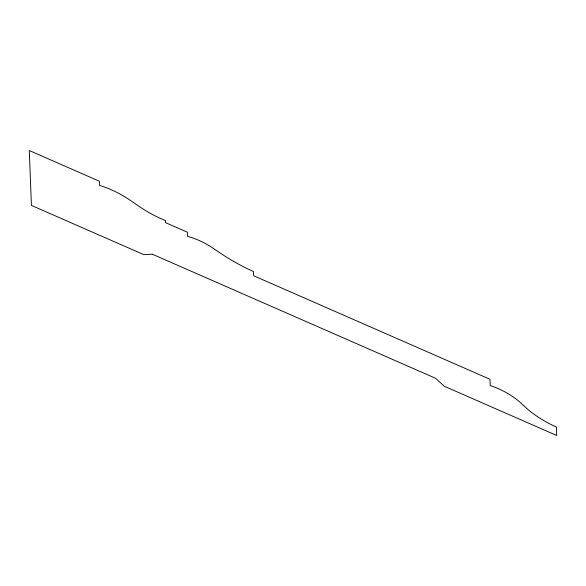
<?xml version="1.0" encoding="UTF-8"?>
<svg xmlns="http://www.w3.org/2000/svg" width="586" height="586" viewBox="0 0 586 586"><rect width="100%" height="100%" fill="white"/><g stroke="black" fill="none" stroke-linecap="round" stroke-linejoin="round"><path stroke-width="0.88" d="M152.345 254.221L143.753 254.61L31.41 205.408L29.3 150.529L99.342 181.206L99.503 185.425A44.617 17.001 28.6 0 1 129.887 200.082L139.417 206.609A53.128 20.246 28.6 0 0 165.406 220.519L165.486 222.629L187.374 232.21L187.535 236.436A34.449 13.126 28.6 0 1 213.179 248.266L219.538 252.595A86.135 32.823 28.6 0 0 253.438 271.523L253.606 275.742L489.984 379.274L490.226 385.603A35.072 13.368 28.6 0 1 521.086 403.212L525.32 407.116A48.264 18.393 28.6 0 0 556.378 427.026L556.7 435.471L444.356 386.269L435.442 378.212L152.345 254.221"/></g></svg>
